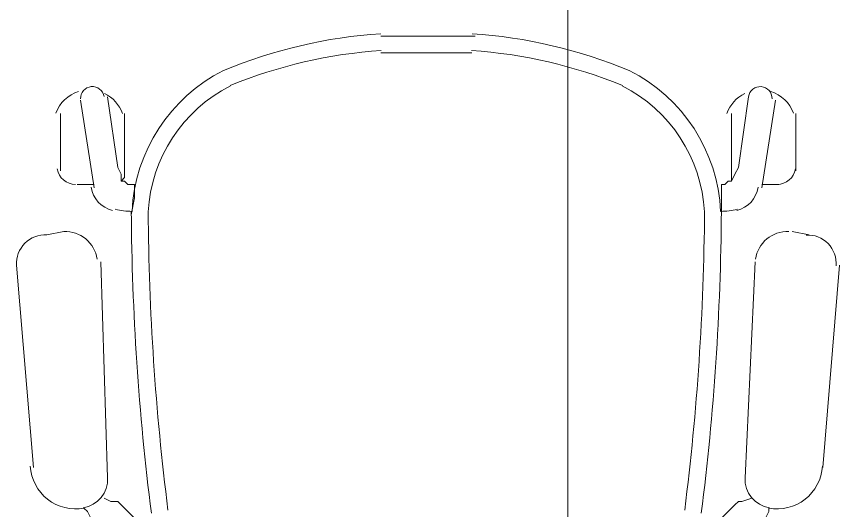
# Model space of a CAD drawing. Header units: metres. Extents: x 29 to 86.9, y -23.2 to 39.7.
# Drawn here: x 75.398 to 75.995, y -15.797 to -15.439 of the extents above; entities that cross this region are included whole.
import ezdxf

# ---------------------------------------------------------------- set-up
doc = ezdxf.new("R2010")
doc.units = ezdxf.units.M
doc.header["$LTSCALE"] = 100
doc.layers.get('0').update_dxf_attribs({"color": 254})
doc.layers.add('Arqui', color=8, linetype='Continuous', lineweight=0)

# ---------------------------------------------------------------- blocks, each defined once
blk = doc.blocks.new('estructura etapa 3')
at = {"layer": 'Arqui'}
blk.add_line((-56.4036, -6655.27921), (-56.4036, -6714.83915), dxfattribs=at)
blk = doc.blocks.new('A$C9582355f')
at = {"layer": 'Arqui'}
for points in [[(46.48696, 7.58504, 0.058358), (46.49909, 7.58348, -0.2704), (46.56529, 7.68559, -0.08177), (46.67934, 7.71234)], [(46.74556, 7.71234, -0.08177), (46.85962, 7.68559, -0.2704), (46.92582, 7.58348, 0.058358), (46.93795, 7.58504)], [(46.92644, 7.58103), (46.92644, 7.59326), (46.92644, 7.60304), (46.92889, 7.60304), (46.93134, 7.60548), (46.93378, 7.60548), (46.93623, 7.61038), (46.93867, 7.61527), (46.94601, 7.66662, -0.939546), (46.96312, 7.66513)], [(46.47378, 7.54878, 0.387478), (46.44955, 7.5688), (46.43732, 7.56636, 0.452074), (46.41531, 7.54434), (46.42754, 7.39761)], [(46.46357, 7.36848, 0.386597), (46.48135, 7.39027), (46.47645, 7.54679)], [(46.96133, 7.36848, -0.386597), (46.94356, 7.39027), (46.9509, 7.54679)], [(46.48135, 7.34625), (46.47401, 7.35603), (46.46912, 7.36092), (46.46667, 7.36582), (46.46423, 7.36826, -0.44919), (46.4252, 7.3987)], [(46.94601, 7.34625), (46.95335, 7.35603), (46.95824, 7.36092), (46.96068, 7.36582), (46.96068, 7.36826, 0.44919), (46.99971, 7.3987)]]:
    blk.add_lwpolyline(points, format="xyb", dxfattribs=at)
for points in [[(46.67944, 7.71065), (46.71368, 7.71065), (46.74792, 7.71065)], [(46.67944, 7.69842), (46.71368, 7.69842), (46.74547, 7.69842)], [(46.46178, 7.66418), (46.47156, 7.60059)], [(46.49846, 7.58103), (46.50091, 7.59326), (46.50091, 7.60304), (46.49602, 7.60304), (46.49357, 7.60548), (46.49113, 7.60548), (46.49113, 7.61038), (46.48868, 7.61527), (46.48135, 7.66662)], [(46.96557, 7.66418), (46.95579, 7.60059)], [(46.44711, 7.61282), (46.44711, 7.6544)], [(46.49357, 7.6544), (46.49357, 7.61038), (46.49357, 7.60793), (46.49113, 7.60548)], [(46.93378, 7.6544), (46.93378, 7.61038), (46.93378, 7.60793), (46.93378, 7.60548)], [(46.98025, 7.61282), (46.98025, 7.6544)], [(46.47156, 7.60304), (46.45933, 7.60304)], [(46.95579, 7.60304), (46.96802, 7.60304)], [(46.9778, 7.5688), (46.99003, 7.56636)], [(47.01204, 7.54434), (46.99981, 7.39761)], [(46.50825, 7.34136), (46.50825, 7.34381), (46.50825, 7.3487), (46.50825, 7.35114), (46.50825, 7.35603), (46.50336, 7.35848), (46.49602, 7.36582), (46.49113, 7.37071), (46.48868, 7.37315), (46.48379, 7.37315), (46.4789, 7.3756)], [(46.91911, 7.34136), (46.91911, 7.34381), (46.91911, 7.3487), (46.91666, 7.35114), (46.91911, 7.35603), (46.924, 7.35848), (46.93134, 7.36582), (46.93623, 7.37071), (46.93867, 7.37315), (46.94112, 7.37315), (46.94845, 7.3756)]]:
    blk.add_lwpolyline(points, dxfattribs=at)
for points in [[(46.57038, 7.67446, 0.268472), (46.51085, 7.58314, -0.268472)], [(46.91406, 7.58314, 0.268472), (46.85453, 7.67446, -0.268472)]]:
    blk.add_lwpolyline(points, format="xyb", close=True, dxfattribs=at)
for centre, radius, start, end in [((46.70267, 7.35237), 0.3485, 93.76829, 112.33524), ((46.72224, 7.35237), 0.3485, 67.66476, 86.23171), ((46.46789, 7.64584), 0.02568, 107.24309, 159.83462), ((46.47034, 7.6654), 0.00856, 8.97029, 181.8291), ((46.46789, 7.64584), 0.02568, 19.83022, 64.00643), ((46.95457, 7.64584), 0.02568, 115.99357, 160.16978), ((46.95457, 7.64584), 0.02568, 20.16538, 72.75691), ((46.45811, 7.61649), 0.01345, 189.09667, 269.99999), ((46.9668, 7.61649), 0.01345, 270.00001, 350.90333), ((46.4899, 7.60426), 0.02079, 189.27783, 255.99248), ((46.93256, 7.60426), 0.02079, 284.00752, 350.72217), ((48.35345, 7.59693), 1.85498, 180.41199, 187.19606), ((48.35344, 7.59692), 1.84275, 180.42297, 187.17412), ((45.07147, 7.59692), 1.84275, 352.82588, 359.57703), ((45.07146, 7.59693), 1.85498, 352.80394, 359.58801), ((46.97413, 7.54557), 0.02323, 87.31929, 172.04039), ((46.98881, 7.54557), 0.02079, 355.58884, 92.89487)]:
    blk.add_arc(centre, radius, start, end, dxfattribs=at)
blk.add_blockref('estructura etapa 3', (103.2187, 6714.91415), dxfattribs=at)

msp = doc.modelspace()

# ---------------------------------------------------------------- block references
msp.add_blockref('A$C9582355f', (28.98266, -23.16397))

doc.saveas('drawing.dxf')
